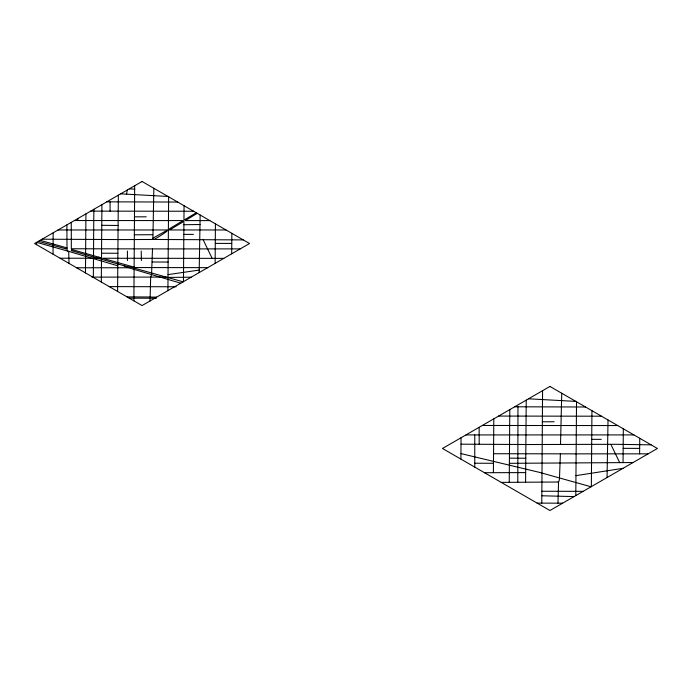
<?xml version="1.0" encoding="UTF-8"?>
<svg xmlns="http://www.w3.org/2000/svg" width="692" height="692" viewBox="0 0 692 692"><rect width="100%" height="100%" fill="white"/><g stroke="black" fill="none" stroke-linecap="round" stroke-linejoin="round"><path stroke-width="1.04" d="M69.018 263.392L68.724 252.139A4.178 2.413 0 0 0 68.413 251.628L67.332 250.452A5.804 3.348 0 0 1 67.02 249.89L66.89 224.917M474.764 467.109L474.773 434.887M110.063 211.233L110.089 201.882M517.798 482.16L517.971 406.801M53.042 254.172L53.146 232.849M460.933 459.125L461.028 437.768M85.471 272.89L85.929 213.889M93.334 277.431L93.861 209.313M101.317 282.042L101.508 258.254L60.057 258.22M100.478 257.675L101.508 257.978L101.923 204.659M117.588 291.436L118.341 195.179M133.885 300.847L134.68 185.741M167.905 290.64L168.64 196.493M183.466 281.661L183.934 221.379L170.708 229.277A0.882 0.51 0 0 1 169.549 228.948L170.128 228.369A22.403 12.94 0 0 1 170.708 227.997L183.146 220.584L74.485 220.523M184.055 205.732L183.942 220.117L196.268 212.781M215.125 263.375L215.428 223.845M231.69 253.817L231.846 233.325M493.396 472.662L493.811 418.842M509.243 482.263L509.805 409.612M525.583 482.09L526.223 400.132M541.784 503.119L542.571 390.695M575.796 495.593L576.531 401.447L528.532 398.8M591.349 486.614L591.945 410.685M623.008 468.328L575.952 475.646M623.051 462.637L623.319 428.798M639.616 453.883L639.737 438.278M557.96 503.171L558.548 482.125A9.074 5.233 0 0 1 558.764 481.476L558.902 481.182A22.94 13.243 0 0 0 559.456 479.063L560.382 453.857M560.52 444.437L561.748 393.255M150.043 300.951L150.666 277.172A9.074 5.233 0 0 1 150.882 276.523L151.02 276.229A22.94 13.243 0 0 0 151.574 274.11L152.5 248.904L240.202 248.895M199.175 272.587L200.152 215.022M607.057 477.541L608.034 419.975M36.598 244.674L36.65 242.338L69.754 251.628A5.104 2.95 0 0 1 71.207 252.122L117.787 265.789M153.849 188.293L152.897 239.233A3.105 1.791 0 0 0 152.993 239.449M126.55 194.167L127.233 190.04M176.14 286.773L109.224 286.6M42.082 239.198L121.135 239.57A15.034 8.676 0 0 0 122.769 239.57L154.082 239.467C155.129 239.086 172.974 228.1 165.094 231.405A35.214 20.328 0 0 1 164.558 231.716L152.776 238.264M197.229 213.335L185.248 220.584L209.814 220.601M168.035 274.62L199.218 270.062M557.813 482.021L501.216 482.385M558.029 482.013L558.582 482.004M183.908 224.718L200.075 224.519M648.093 453.848L575.848 453.848M633.042 462.541L509.39 463.329M76.578 267.761L128.314 267.761M484.461 472.714L525.661 472.593M58.067 229.978L226.016 229.96M134.343 234.804L152.724 234.709M127.043 296.894L149.048 296.98A35.353 20.405 0 0 0 150.968 297.076L156.6 297.171M465.95 434.931L633.898 434.913M134.464 216.847L146.246 216.804M92.01 277.12L163.009 277.094A28.675 16.556 0 0 1 168 277.423L191.208 277.181M542.355 421.8L554.136 421.757M482.324 425.476L617.697 425.554M90.721 211.121L193.613 211.25M152.439 248.895L71.319 248.757L71.267 222.383M207.73 267.648L135.744 267.545M498.603 416.074L601.495 416.203M460.993 444.178L529.025 444.523A15.034 8.676 0 0 0 530.652 444.523L615.586 444.307L651.129 444.852M493.543 453.736L576.116 453.848M106.802 201.839L177.68 202.047M183.83 234.38L193.371 234.406M215.281 243.394L231.768 243.437M223.784 258.375L102.451 258.246L134.776 267.328A13.209 7.629 0 0 0 135.26 267.458A2.638 1.522 0 0 0 135.606 267.527M152.179 262.008L168.13 262.043M129.222 298.157L156.357 298.235M514.692 406.792L585.562 407M591.721 439.333L601.253 439.359M623.163 448.347L639.659 448.39M474.764 463.225L493.465 463.277M541.871 491.251L583.131 491.355M537.113 503.11L562.639 503.188M101.542 253.203L117.891 253.281M509.424 458.156L525.773 458.234M154.082 239.467L243.238 239.899M101.759 225.298L118.107 225.48M541.836 495.775L574.057 496.596M120.65 193.846L167.992 196.459M129.309 188.847L134.75 189.175M65.498 248.739L38.449 241.352M460.958 453.589L538.186 472.065A24.973 14.42 0 0 1 538.86 472.203L591.054 486.779M40.197 240.314L66.579 247.814A1.765 1.021 0 0 0 66.977 247.831M180.794 283.201L127.864 267.579A42.93 24.782 0 0 1 124.698 266.143L123.92 265.754M101.508 257.978L73.49 249.976A2.448 1.41 0 0 0 71.57 249.907M99.76 257.476L98.636 257.147M183.172 281.826L132.016 267.501A34.427 19.878 0 0 0 130.399 267.155L128.591 266.818A59.045 34.09 0 0 1 124.456 265.875L71.406 250.651M610.846 444.307L619.703 462.663M202.964 239.354L212.115 258.341M77.815 218.577L77.85 220.523M141.229 251.092L141.393 260.529M479.149 427.31L479.184 444.212M127.423 251.066L127.432 260.599M71.38 250.513A1.436 0.83 0 0 1 71.587 250.028M66.882 248.575A10.761 6.211 0 0 1 66.129 248.713L65.956 248.731A1.488 0.856 0 0 1 65.498 248.739M142.059 181.486L34.6 243.523L142.059 305.561L249.518 243.523L142.059 181.486M549.941 386.439L442.482 448.477L549.941 510.514L657.4 448.477L549.941 386.439"/></g></svg>
